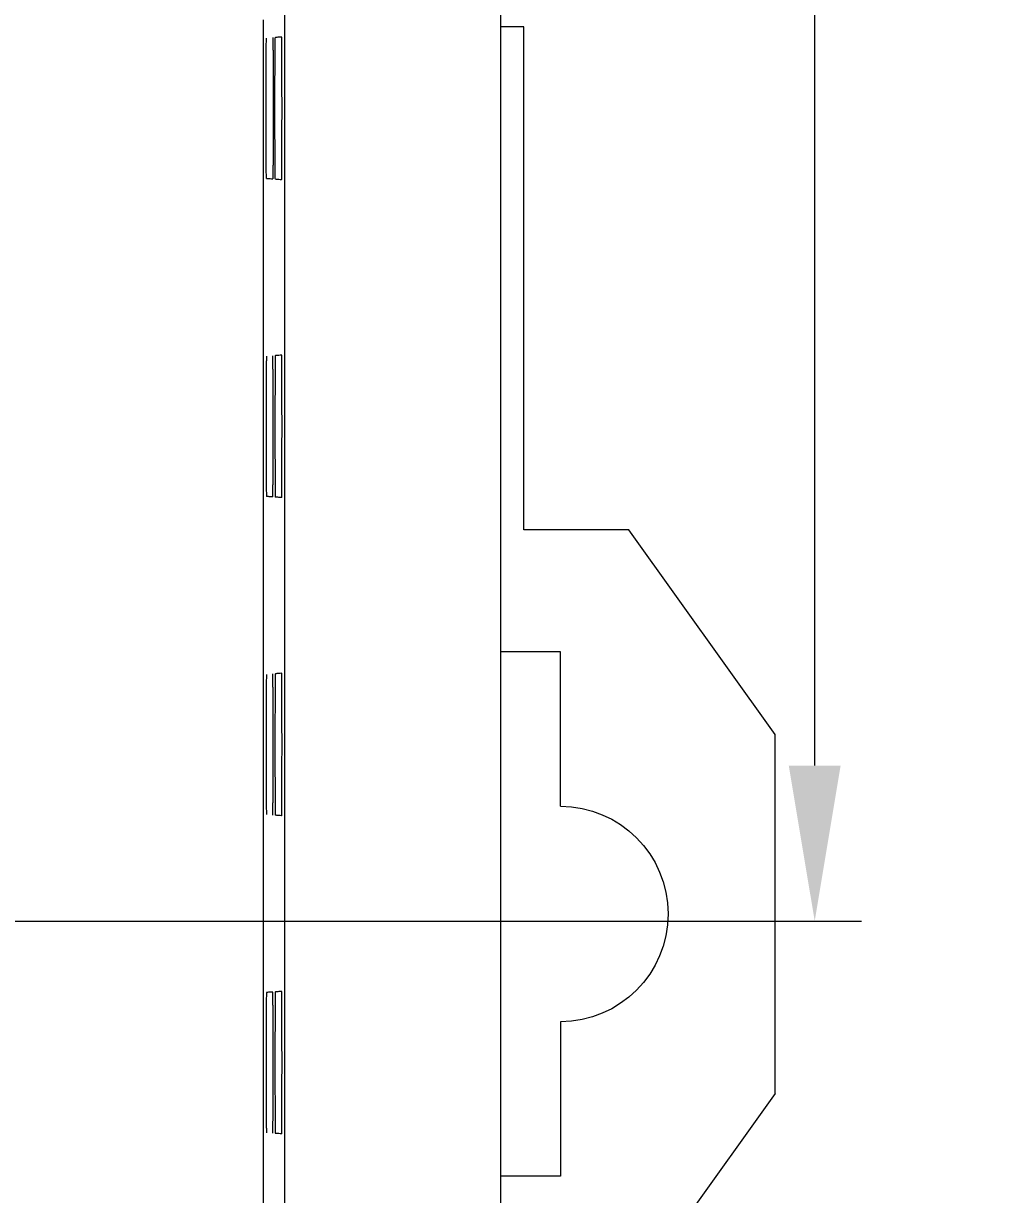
# Model space of a CAD drawing. Header units: millimetres. Extents: x -195 to 1349, y 148 to 750.
# Drawn here: x 1254.91 to 1268.66, y 335.87 to 352.44 of the extents above; entities that cross this region are included whole.
import ezdxf

# ---------------------------------------------------------------- set-up
doc = ezdxf.new("R2010")
doc.units = ezdxf.units.MM
doc.layers.get('0').update_dxf_attribs({"linetype": 'CONTINUOUS'})
doc.layers.get('Defpoints').update_dxf_attribs({"linetype": 'CONTINUOUS'})
doc.layers.add('4', color=7, linetype='CONTINUOUS', true_color=0xffffff)
doc.layers.add('55', color=7, linetype='CONTINUOUS', true_color=0xffffff)
doc.styles.add('ROMANC', font='romanc.shx', dxfattribs={"bigfont": 'gbcbig.shx'})
doc.dimstyles.new('YanXiu', dxfattribs={"dimtxt": 3.5, "dimasz": 2.2, "dimexe": 0.66, "dimexo": 0.66, "dimgap": 0.66, "dimtad": 0, "dimdec": 1, "dimdsep": 46, "dimtxsty": 'ROMANC', "dimcen": 0, "dimclrd": 131, "dimclre": 131, "dimclrt": 42, "dimazin": 2, "dimtfac": 1, "dimtdec": 1, "dimtofl": 0, "dimtmove": 0, "dimatfit": 3, "dimfxl": 1, "dimlwd": 5, "dimlwe": 5, "dimarcsym": 0})

# ---------------------------------------------------------------- blocks, each defined once
blk = doc.blocks.new('*D57')
at = {"color": 131, "lineweight": 5, "transparency": 16777216}
for p, q in [((1258.018, 492.781), (1285.866, 492.781)), ((1285.206, 490.581), (1285.206, 412.229)), ((1285.206, 319.889), (1285.206, 398.242)), ((1258.693, 317.689), (1285.866, 317.689))]:
    blk.add_line(p, q, dxfattribs=at)
at = {"color": 131, "lineweight": 18, "transparency": 16777216}
for points in [[(1284.839, 490.581), (1285.573, 490.581), (1285.206, 492.781)], [(1284.839, 319.889), (1285.573, 319.889), (1285.206, 317.689)]]:
    blk.add_solid(points, dxfattribs=at)
at = {"layer": 'Defpoints', "color": 0, "lineweight": 18, "transparency": 16777216}
for p in [(1257.358, 492.781), (1258.033, 317.689), (1285.206, 317.689)]:
    blk.add_point(p, dxfattribs=at)
at = {"color": 42, "lineweight": 18, "transparency": 16777216, "insert": (1285.206, 405.235), "char_height": 3.5, "attachment_point": 5, "rotation": 90, "style": 'ROMANC'}
blk.add_mtext('175.1', dxfattribs=at)
blk = doc.blocks.new('*D60')
at = {"color": 131, "lineweight": 5, "transparency": 16777216}
for p, q in [((1251.369, 470.733), (1266.762, 470.733)), ((1266.102, 468.533), (1266.102, 409.729)), ((1266.102, 341.938), (1266.102, 400.742)), ((1250.651, 339.738), (1266.762, 339.738))]:
    blk.add_line(p, q, dxfattribs=at)
at = {"color": 131, "lineweight": 18, "transparency": 16777216}
for points in [[(1265.735, 468.533), (1266.469, 468.533), (1266.102, 470.733)], [(1265.735, 341.938), (1266.469, 341.938), (1266.102, 339.738)]]:
    blk.add_solid(points, dxfattribs=at)
at = {"layer": 'Defpoints', "color": 0, "lineweight": 18, "transparency": 16777216}
for p in [(1250.709, 470.733), (1249.991, 339.738), (1266.102, 339.738)]:
    blk.add_point(p, dxfattribs=at)
at = {"color": 42, "lineweight": 18, "transparency": 16777216, "insert": (1266.102, 405.235), "char_height": 3.5, "attachment_point": 5, "rotation": 90, "style": 'ROMANC'}
blk.add_mtext('131', dxfattribs=at)
blk = doc.blocks.new('*D61')
at = {"color": 131, "lineweight": 5, "transparency": 16777216}
for p, q in [((1248.12, 488.732), (1273.648, 488.732)), ((1272.988, 486.532), (1272.988, 410.145)), ((1272.988, 323.939), (1272.988, 400.325)), ((1248.12, 321.739), (1273.648, 321.739))]:
    blk.add_line(p, q, dxfattribs=at)
at = {"color": 131, "lineweight": 18, "transparency": 16777216}
for points in [[(1272.621, 486.532), (1273.355, 486.532), (1272.988, 488.732)], [(1272.621, 323.939), (1273.355, 323.939), (1272.988, 321.739)]]:
    blk.add_solid(points, dxfattribs=at)
at = {"layer": 'Defpoints', "color": 0, "lineweight": 18, "transparency": 16777216}
for p in [(1247.46, 488.732), (1247.46, 321.739), (1272.988, 321.739)]:
    blk.add_point(p, dxfattribs=at)
at = {"color": 42, "lineweight": 18, "transparency": 16777216, "insert": (1272.988, 405.235), "char_height": 3.5, "attachment_point": 5, "rotation": 90, "style": 'ROMANC'}
blk.add_mtext('167', dxfattribs=at)
blk = doc.blocks.new('*D62')
at = {"color": 131, "lineweight": 5, "transparency": 16777216}
for p, q in [((1256.338, 491.231), (1278.941, 491.231)), ((1278.281, 489.031), (1278.281, 410.145)), ((1278.281, 321.439), (1278.281, 400.325)), ((1257.583, 319.239), (1278.941, 319.239))]:
    blk.add_line(p, q, dxfattribs=at)
at = {"color": 131, "lineweight": 18, "transparency": 16777216}
for points in [[(1277.914, 489.031), (1278.648, 489.031), (1278.281, 491.231)], [(1277.914, 321.439), (1278.648, 321.439), (1278.281, 319.239)]]:
    blk.add_solid(points, dxfattribs=at)
at = {"layer": 'Defpoints', "color": 0, "lineweight": 18, "transparency": 16777216}
for p in [(1255.678, 491.231), (1256.923, 319.239), (1278.281, 319.239)]:
    blk.add_point(p, dxfattribs=at)
at = {"color": 42, "lineweight": 18, "transparency": 16777216, "insert": (1278.281, 405.235), "char_height": 3.5, "attachment_point": 5, "rotation": 90, "style": 'ROMANC'}
blk.add_mtext('172', dxfattribs=at)
blk = doc.blocks.new('*D63')
at = {"color": 131, "lineweight": 5, "transparency": 16777216}
for p, q in [((1244.605, 499.735), (1291.557, 499.735)), ((1290.897, 497.535), (1290.897, 410.145)), ((1290.897, 312.935), (1290.897, 400.325)), ((1244.997, 310.735), (1291.557, 310.735))]:
    blk.add_line(p, q, dxfattribs=at)
at = {"color": 131, "lineweight": 18, "transparency": 16777216}
for points in [[(1290.53, 497.535), (1291.264, 497.535), (1290.897, 499.735)], [(1290.53, 312.935), (1291.264, 312.935), (1290.897, 310.735)]]:
    blk.add_solid(points, dxfattribs=at)
at = {"layer": 'Defpoints', "color": 0, "lineweight": 18, "transparency": 16777216}
for p in [(1243.945, 499.735), (1244.337, 310.735), (1290.897, 310.735)]:
    blk.add_point(p, dxfattribs=at)
at = {"color": 42, "lineweight": 18, "transparency": 16777216, "insert": (1290.897, 405.235), "char_height": 3.5, "attachment_point": 5, "rotation": 90, "style": 'ROMANC'}
blk.add_mtext('189', dxfattribs=at)
blk = doc.blocks.new('*D64')
at = {"color": 131, "lineweight": 5, "transparency": 16777216}
for p, q in [((1260.272, 505.033), (1297.486, 505.033)), ((1296.826, 502.833), (1296.826, 412.645)), ((1296.826, 307.638), (1296.826, 397.825)), ((1259.363, 305.438), (1297.486, 305.438))]:
    blk.add_line(p, q, dxfattribs=at)
at = {"color": 131, "lineweight": 18, "transparency": 16777216}
for points in [[(1296.46, 502.833), (1297.193, 502.833), (1296.826, 505.033)], [(1296.46, 307.638), (1297.193, 307.638), (1296.826, 305.438)]]:
    blk.add_solid(points, dxfattribs=at)
at = {"layer": 'Defpoints', "color": 0, "lineweight": 18, "transparency": 16777216}
for p in [(1259.612, 505.033), (1296.826, 505.033), (1258.703, 305.438)]:
    blk.add_point(p, dxfattribs=at)
at = {"color": 42, "lineweight": 18, "transparency": 16777216, "insert": (1296.826, 405.235), "char_height": 3.5, "attachment_point": 5, "rotation": 90, "style": 'ROMANC'}
blk.add_mtext('199.6', dxfattribs=at)

msp = doc.modelspace()

# ---------------------------------------------------------------- linework, layer by layer
at = {"layer": '4', "color": 7, "linetype": 'Continuous', "lineweight": 18}
for p, q in [((1261.659, 493.431), (1261.659, 317.039)), ((1258.609, 317.689), (1258.609, 492.781))]:
    msp.add_line(p, q, dxfattribs=at)
for points, knots in [([(1258.301, 352.485), (1258.301, 352.341), (1258.301, 352.197), (1258.301, 341.231), (1258.301, 330.41), (1258.301, 319.588)], [0, 0, 0, 0, 0.013153, 0.013153, 1, 1, 1, 1]), ([(1258.348, 350.243), (1258.348, 350.243), (1258.348, 350.245), (1258.348, 350.251), (1258.348, 350.256), (1258.347, 350.269), (1258.347, 350.285), (1258.347, 350.307), (1258.346, 350.332), (1258.346, 350.346), (1258.346, 350.376), (1258.346, 350.393), (1258.345, 350.429), (1258.345, 350.448), (1258.345, 350.479), (1258.345, 350.49), (1258.345, 350.512), (1258.345, 350.523), (1258.344, 350.581), (1258.344, 350.631), (1258.344, 350.712), (1258.344, 350.739), (1258.344, 350.783), (1258.344, 350.797), (1258.344, 350.827), (1258.344, 350.842), (1258.343, 350.917), (1258.343, 350.994), (1258.343, 351.074), (1258.343, 351.106), (1258.343, 351.123), (1258.343, 351.171), (1258.343, 351.204), (1258.343, 351.269), (1258.343, 351.333), (1258.343, 351.397), (1258.343, 351.445), (1258.343, 351.461), (1258.343, 351.493), (1258.343, 351.509), (1258.343, 351.555), (1258.344, 351.586), (1258.344, 351.645), (1258.344, 351.674), (1258.344, 351.717), (1258.344, 351.732), (1258.344, 351.76), (1258.344, 351.773), (1258.344, 351.841), (1258.344, 351.891), (1258.345, 351.96), (1258.345, 351.981), (1258.345, 352.013), (1258.345, 352.023), (1258.345, 352.042), (1258.345, 352.051), (1258.346, 352.078), (1258.346, 352.112), (1258.346, 352.139), (1258.347, 352.164), (1258.347, 352.175), (1258.347, 352.194), (1258.347, 352.202), (1258.348, 352.221), (1258.348, 352.227), (1258.348, 352.227)], [0, 0, 0, 0, 0.03125, 0.03125, 0.0625, 0.0625, 0.09375, 0.125, 0.125, 0.15625, 0.15625, 0.1875, 0.1875, 0.21875, 0.21875, 0.234375, 0.234375, 0.25, 0.25, 0.3125, 0.3125, 0.34375, 0.34375, 0.359375, 0.359375, 0.375, 0.375, 0.4375, 0.453125, 0.453125, 0.46875, 0.46875, 0.5, 0.5, 0.53125, 0.5625, 0.5625, 0.578125, 0.578125, 0.59375, 0.59375, 0.625, 0.625, 0.65625, 0.65625, 0.671875, 0.671875, 0.6875, 0.6875, 0.75, 0.75, 0.78125, 0.78125, 0.796875, 0.796875, 0.8125, 0.8125, 0.84375, 0.875, 0.875, 0.90625, 0.90625, 0.9375, 0.9375, 1, 1, 1, 1]), ([(1258.438, 352.234), (1258.438, 352.234), (1258.438, 352.227), (1258.439, 352.208), (1258.439, 352.2), (1258.439, 352.181), (1258.439, 352.17), (1258.44, 352.133), (1258.44, 352.102), (1258.441, 352.057), (1258.441, 352.047), (1258.441, 352.028), (1258.441, 352.018), (1258.441, 351.986), (1258.441, 351.964), (1258.442, 351.895), (1258.442, 351.845), (1258.442, 351.777), (1258.442, 351.763), (1258.442, 351.735), (1258.442, 351.72), (1258.442, 351.677), (1258.442, 351.648), (1258.442, 351.588), (1258.443, 351.557), (1258.443, 351.51), (1258.443, 351.494), (1258.443, 351.463), (1258.443, 351.446), (1258.443, 351.366), (1258.443, 351.301), (1258.443, 351.203), (1258.443, 351.171), (1258.443, 351.122), (1258.443, 351.105), (1258.443, 351.073), (1258.443, 351.057), (1258.443, 350.977), (1258.443, 350.914), (1258.442, 350.839), (1258.442, 350.824), (1258.442, 350.794), (1258.442, 350.779), (1258.442, 350.736), (1258.442, 350.708), (1258.442, 350.627), (1258.442, 350.576), (1258.441, 350.506), (1258.441, 350.484), (1258.441, 350.443), (1258.441, 350.424), (1258.44, 350.388), (1258.44, 350.371), (1258.44, 350.34), (1258.44, 350.326), (1258.439, 350.288), (1258.439, 350.269), (1258.438, 350.25), (1258.438, 350.245), (1258.438, 350.239), (1258.438, 350.237), (1258.438, 350.237)], [0, 0, 0, 0, 0.0625, 0.0625, 0.09375, 0.09375, 0.125, 0.125, 0.1875, 0.1875, 0.203125, 0.203125, 0.21875, 0.21875, 0.25, 0.25, 0.3125, 0.3125, 0.328125, 0.328125, 0.34375, 0.34375, 0.375, 0.375, 0.40625, 0.40625, 0.421875, 0.421875, 0.4375, 0.4375, 0.5, 0.5, 0.53125, 0.53125, 0.546875, 0.546875, 0.5625, 0.5625, 0.625, 0.625, 0.640625, 0.640625, 0.65625, 0.65625, 0.6875, 0.6875, 0.75, 0.75, 0.78125, 0.78125, 0.8125, 0.8125, 0.84375, 0.84375, 0.875, 0.875, 0.9375, 0.9375, 0.96875, 0.96875, 1, 1, 1, 1]), ([(1258.474, 350.234), (1258.474, 350.235), (1258.473, 350.241), (1258.473, 350.26), (1258.473, 350.268), (1258.472, 350.287), (1258.472, 350.298), (1258.472, 350.336), (1258.471, 350.367), (1258.471, 350.412), (1258.471, 350.422), (1258.471, 350.441), (1258.471, 350.451), (1258.471, 350.483), (1258.471, 350.505), (1258.47, 350.574), (1258.47, 350.624), (1258.47, 350.693), (1258.47, 350.707), (1258.47, 350.735), (1258.47, 350.749), (1258.469, 350.793), (1258.469, 350.822), (1258.469, 350.882), (1258.469, 350.913), (1258.469, 350.96), (1258.469, 350.976), (1258.469, 351.008), (1258.469, 351.024), (1258.469, 351.104), (1258.469, 351.169), (1258.469, 351.267), (1258.469, 351.3), (1258.469, 351.349), (1258.469, 351.366), (1258.469, 351.398), (1258.469, 351.414), (1258.469, 351.495), (1258.469, 351.557), (1258.469, 351.633), (1258.469, 351.648), (1258.469, 351.677), (1258.469, 351.692), (1258.47, 351.736), (1258.47, 351.764), (1258.47, 351.845), (1258.47, 351.896), (1258.471, 351.966), (1258.471, 351.988), (1258.471, 352.029), (1258.471, 352.049), (1258.471, 352.085), (1258.471, 352.102), (1258.472, 352.133), (1258.472, 352.147), (1258.472, 352.185), (1258.473, 352.204), (1258.473, 352.223), (1258.473, 352.228), (1258.474, 352.235), (1258.474, 352.236), (1258.474, 352.236)], [0, 0, 0, 0, 0.0625, 0.0625, 0.09375, 0.09375, 0.125, 0.125, 0.1875, 0.1875, 0.203125, 0.203125, 0.21875, 0.21875, 0.25, 0.25, 0.3125, 0.3125, 0.328125, 0.328125, 0.34375, 0.34375, 0.375, 0.375, 0.40625, 0.40625, 0.421875, 0.421875, 0.4375, 0.4375, 0.5, 0.5, 0.53125, 0.53125, 0.546875, 0.546875, 0.5625, 0.5625, 0.625, 0.625, 0.640625, 0.640625, 0.65625, 0.65625, 0.6875, 0.6875, 0.75, 0.75, 0.78125, 0.78125, 0.8125, 0.8125, 0.84375, 0.84375, 0.875, 0.875, 0.9375, 0.9375, 0.96875, 0.96875, 1, 1, 1, 1]), ([(1258.563, 352.242), (1258.55, 352.241), (1258.537, 352.241), (1258.514, 352.239), (1258.505, 352.238), (1258.489, 352.237), (1258.481, 352.237), (1258.474, 352.236)], [0, 0, 0, 0, 0.448295, 0.448295, 0.75351, 0.75351, 1, 1, 1, 1]), ([(1258.563, 350.228), (1258.564, 350.228), (1258.564, 350.235), (1258.564, 350.254), (1258.565, 350.262), (1258.565, 350.276), (1258.565, 350.281), (1258.565, 350.293), (1258.565, 350.299), (1258.565, 350.317), (1258.566, 350.346), (1258.566, 350.379), (1258.566, 350.407), (1258.566, 350.416), (1258.566, 350.436), (1258.567, 350.446), (1258.567, 350.478), (1258.567, 350.5), (1258.567, 350.569), (1258.567, 350.62), (1258.568, 350.689), (1258.568, 350.703), (1258.568, 350.731), (1258.568, 350.746), (1258.568, 350.789), (1258.568, 350.819), (1258.568, 350.88), (1258.568, 350.911), (1258.568, 350.958), (1258.568, 350.974), (1258.568, 351.006), (1258.568, 351.022), (1258.568, 351.071), (1258.569, 351.136), (1258.569, 351.202), (1258.569, 351.267), (1258.569, 351.3), (1258.569, 351.35), (1258.569, 351.366), (1258.568, 351.399), (1258.568, 351.48), (1258.568, 351.559), (1258.568, 351.635), (1258.568, 351.65), (1258.568, 351.68), (1258.568, 351.695), (1258.568, 351.739), (1258.568, 351.767), (1258.567, 351.849), (1258.567, 351.9), (1258.567, 351.959), (1258.567, 351.97), (1258.567, 351.992), (1258.567, 352.003), (1258.566, 352.034), (1258.566, 352.054), (1258.566, 352.091), (1258.566, 352.107), (1258.566, 352.139), (1258.565, 352.153), (1258.565, 352.178), (1258.565, 352.2), (1258.564, 352.216), (1258.564, 352.229), (1258.564, 352.234), (1258.564, 352.241), (1258.563, 352.242), (1258.563, 352.242)], [0, 0, 0, 0, 0.0625, 0.0625, 0.09375, 0.09375, 0.109375, 0.109375, 0.125, 0.125, 0.15625, 0.1875, 0.1875, 0.203125, 0.203125, 0.21875, 0.21875, 0.25, 0.25, 0.3125, 0.3125, 0.328125, 0.328125, 0.34375, 0.34375, 0.375, 0.375, 0.40625, 0.40625, 0.421875, 0.421875, 0.4375, 0.4375, 0.46875, 0.5, 0.5, 0.53125, 0.53125, 0.546875, 0.546875, 0.5625, 0.625, 0.625, 0.640625, 0.640625, 0.65625, 0.65625, 0.6875, 0.6875, 0.75, 0.75, 0.765625, 0.765625, 0.78125, 0.78125, 0.8125, 0.8125, 0.84375, 0.84375, 0.875, 0.875, 0.90625, 0.9375, 0.9375, 0.96875, 0.96875, 1, 1, 1, 1]), ([(1258.348, 350.243), (1258.357, 350.243), (1258.366, 350.242), (1258.384, 350.241), (1258.392, 350.24), (1258.413, 350.239), (1258.425, 350.238), (1258.438, 350.237)], [0, 0, 0, 0, 0.296729, 0.296729, 0.593459, 0.593459, 1, 1, 1, 1]), ([(1258.474, 350.234), (1258.481, 350.234), (1258.489, 350.233), (1258.505, 350.232), (1258.514, 350.232), (1258.537, 350.23), (1258.55, 350.229), (1258.563, 350.228)], [0, 0, 0, 0, 0.24649, 0.24649, 0.551704, 0.551704, 1, 1, 1, 1]), ([(1258.474, 347.736), (1258.474, 347.736), (1258.473, 347.73), (1258.473, 347.711), (1258.473, 347.703), (1258.472, 347.684), (1258.472, 347.672), (1258.472, 347.647), (1258.472, 347.619), (1258.471, 347.586), (1258.471, 347.559), (1258.471, 347.549), (1258.471, 347.53), (1258.471, 347.519), (1258.471, 347.488), (1258.471, 347.466), (1258.47, 347.397), (1258.47, 347.347), (1258.47, 347.278), (1258.47, 347.264), (1258.47, 347.236), (1258.47, 347.222), (1258.469, 347.178), (1258.469, 347.149), (1258.469, 347.089), (1258.469, 347.058), (1258.469, 347.011), (1258.469, 346.995), (1258.469, 346.963), (1258.469, 346.947), (1258.469, 346.899), (1258.469, 346.834), (1258.469, 346.769), (1258.469, 346.704), (1258.469, 346.671), (1258.469, 346.622), (1258.469, 346.605), (1258.469, 346.573), (1258.469, 346.492), (1258.469, 346.414), (1258.469, 346.338), (1258.469, 346.323), (1258.469, 346.293), (1258.469, 346.279), (1258.47, 346.235), (1258.47, 346.207), (1258.47, 346.126), (1258.47, 346.075), (1258.47, 346.017), (1258.471, 346.005), (1258.471, 345.983), (1258.471, 345.973), (1258.471, 345.941), (1258.471, 345.922), (1258.471, 345.886), (1258.471, 345.869), (1258.472, 345.838), (1258.472, 345.824), (1258.472, 345.798), (1258.473, 345.776), (1258.473, 345.76), (1258.473, 345.748), (1258.473, 345.743), (1258.474, 345.736), (1258.474, 345.734), (1258.474, 345.734)], [0, 0, 0, 0, 0.0625, 0.0625, 0.09375, 0.09375, 0.125, 0.125, 0.15625, 0.1875, 0.1875, 0.203125, 0.203125, 0.21875, 0.21875, 0.25, 0.25, 0.3125, 0.3125, 0.328125, 0.328125, 0.34375, 0.34375, 0.375, 0.375, 0.40625, 0.40625, 0.421875, 0.421875, 0.4375, 0.4375, 0.46875, 0.5, 0.5, 0.53125, 0.53125, 0.546875, 0.546875, 0.5625, 0.625, 0.625, 0.640625, 0.640625, 0.65625, 0.65625, 0.6875, 0.6875, 0.75, 0.75, 0.765625, 0.765625, 0.78125, 0.78125, 0.8125, 0.8125, 0.84375, 0.84375, 0.875, 0.875, 0.90625, 0.9375, 0.9375, 0.96875, 0.96875, 1, 1, 1, 1]), ([(1258.563, 347.742), (1258.55, 347.741), (1258.537, 347.741), (1258.514, 347.739), (1258.505, 347.738), (1258.489, 347.737), (1258.481, 347.737), (1258.474, 347.736)], [0, 0, 0, 0, 0.448295, 0.448295, 0.75351, 0.75351, 1, 1, 1, 1]), ([(1258.563, 345.728), (1258.564, 345.728), (1258.564, 345.735), (1258.564, 345.754), (1258.565, 345.762), (1258.565, 345.776), (1258.565, 345.781), (1258.565, 345.793), (1258.565, 345.799), (1258.565, 345.817), (1258.566, 345.846), (1258.566, 345.879), (1258.566, 345.907), (1258.566, 345.916), (1258.566, 345.936), (1258.567, 345.946), (1258.567, 345.978), (1258.567, 346), (1258.567, 346.069), (1258.567, 346.12), (1258.568, 346.189), (1258.568, 346.203), (1258.568, 346.231), (1258.568, 346.246), (1258.568, 346.289), (1258.568, 346.319), (1258.568, 346.38), (1258.568, 346.411), (1258.568, 346.458), (1258.568, 346.474), (1258.568, 346.506), (1258.568, 346.522), (1258.568, 346.571), (1258.569, 346.636), (1258.569, 346.702), (1258.569, 346.767), (1258.569, 346.8), (1258.569, 346.85), (1258.569, 346.866), (1258.568, 346.899), (1258.568, 346.98), (1258.568, 347.059), (1258.568, 347.135), (1258.568, 347.15), (1258.568, 347.18), (1258.568, 347.195), (1258.568, 347.239), (1258.568, 347.267), (1258.567, 347.349), (1258.567, 347.4), (1258.567, 347.459), (1258.567, 347.47), (1258.567, 347.492), (1258.567, 347.503), (1258.566, 347.534), (1258.566, 347.554), (1258.566, 347.591), (1258.566, 347.607), (1258.566, 347.639), (1258.565, 347.653), (1258.565, 347.678), (1258.565, 347.7), (1258.564, 347.716), (1258.564, 347.729), (1258.564, 347.734), (1258.564, 347.741), (1258.563, 347.742), (1258.563, 347.742)], [0, 0, 0, 0, 0.0625, 0.0625, 0.09375, 0.09375, 0.109375, 0.109375, 0.125, 0.125, 0.15625, 0.1875, 0.1875, 0.203125, 0.203125, 0.21875, 0.21875, 0.25, 0.25, 0.3125, 0.3125, 0.328125, 0.328125, 0.34375, 0.34375, 0.375, 0.375, 0.40625, 0.40625, 0.421875, 0.421875, 0.4375, 0.4375, 0.46875, 0.5, 0.5, 0.53125, 0.53125, 0.546875, 0.546875, 0.5625, 0.625, 0.625, 0.640625, 0.640625, 0.65625, 0.65625, 0.6875, 0.6875, 0.75, 0.75, 0.765625, 0.765625, 0.78125, 0.78125, 0.8125, 0.8125, 0.84375, 0.84375, 0.875, 0.875, 0.90625, 0.9375, 0.9375, 0.96875, 0.96875, 1, 1, 1, 1]), ([(1258.348, 347.727), (1258.348, 347.727), (1258.348, 347.721), (1258.347, 347.702), (1258.347, 347.694), (1258.347, 347.675), (1258.347, 347.664), (1258.346, 347.639), (1258.346, 347.612), (1258.346, 347.578), (1258.345, 347.551), (1258.345, 347.542), (1258.345, 347.523), (1258.345, 347.513), (1258.345, 347.481), (1258.345, 347.46), (1258.344, 347.391), (1258.344, 347.341), (1258.344, 347.273), (1258.344, 347.26), (1258.344, 347.232), (1258.344, 347.217), (1258.344, 347.174), (1258.344, 347.145), (1258.344, 347.086), (1258.343, 347.055), (1258.343, 347.009), (1258.343, 346.993), (1258.343, 346.961), (1258.343, 346.945), (1258.343, 346.897), (1258.343, 346.833), (1258.343, 346.769), (1258.343, 346.704), (1258.343, 346.671), (1258.343, 346.623), (1258.343, 346.606), (1258.343, 346.574), (1258.343, 346.494), (1258.343, 346.417), (1258.344, 346.342), (1258.344, 346.327), (1258.344, 346.297), (1258.344, 346.283), (1258.344, 346.239), (1258.344, 346.212), (1258.344, 346.131), (1258.344, 346.081), (1258.345, 346.023), (1258.345, 346.012), (1258.345, 345.99), (1258.345, 345.979), (1258.345, 345.948), (1258.345, 345.929), (1258.346, 345.893), (1258.346, 345.876), (1258.346, 345.846), (1258.346, 345.832), (1258.347, 345.807), (1258.347, 345.785), (1258.347, 345.769), (1258.348, 345.756), (1258.348, 345.751), (1258.348, 345.745), (1258.348, 345.743), (1258.348, 345.743)], [0, 0, 0, 0, 0.0625, 0.0625, 0.09375, 0.09375, 0.125, 0.125, 0.15625, 0.1875, 0.1875, 0.203125, 0.203125, 0.21875, 0.21875, 0.25, 0.25, 0.3125, 0.3125, 0.328125, 0.328125, 0.34375, 0.34375, 0.375, 0.375, 0.40625, 0.40625, 0.421875, 0.421875, 0.4375, 0.4375, 0.46875, 0.5, 0.5, 0.53125, 0.53125, 0.546875, 0.546875, 0.5625, 0.625, 0.625, 0.640625, 0.640625, 0.65625, 0.65625, 0.6875, 0.6875, 0.75, 0.75, 0.765625, 0.765625, 0.78125, 0.78125, 0.8125, 0.8125, 0.84375, 0.84375, 0.875, 0.875, 0.90625, 0.9375, 0.9375, 0.96875, 0.96875, 1, 1, 1, 1]), ([(1258.438, 345.737), (1258.438, 345.737), (1258.438, 345.743), (1258.439, 345.762), (1258.439, 345.77), (1258.439, 345.785), (1258.439, 345.79), (1258.439, 345.801), (1258.439, 345.807), (1258.44, 345.825), (1258.44, 345.853), (1258.44, 345.887), (1258.441, 345.914), (1258.441, 345.923), (1258.441, 345.943), (1258.441, 345.953), (1258.441, 345.984), (1258.441, 346.006), (1258.442, 346.075), (1258.442, 346.125), (1258.442, 346.194), (1258.442, 346.208), (1258.442, 346.236), (1258.442, 346.25), (1258.442, 346.293), (1258.442, 346.323), (1258.442, 346.383), (1258.443, 346.413), (1258.443, 346.46), (1258.443, 346.476), (1258.443, 346.508), (1258.443, 346.524), (1258.443, 346.572), (1258.443, 346.637), (1258.443, 346.702), (1258.443, 346.767), (1258.443, 346.8), (1258.443, 346.849), (1258.443, 346.865), (1258.443, 346.898), (1258.443, 346.978), (1258.443, 347.056), (1258.442, 347.132), (1258.442, 347.147), (1258.442, 347.176), (1258.442, 347.191), (1258.442, 347.234), (1258.442, 347.262), (1258.442, 347.344), (1258.442, 347.394), (1258.441, 347.452), (1258.441, 347.464), (1258.441, 347.486), (1258.441, 347.496), (1258.441, 347.527), (1258.441, 347.547), (1258.44, 347.583), (1258.44, 347.6), (1258.44, 347.631), (1258.44, 347.645), (1258.439, 347.67), (1258.439, 347.692), (1258.439, 347.708), (1258.438, 347.721), (1258.438, 347.726), (1258.438, 347.732), (1258.438, 347.734), (1258.438, 347.734)], [0, 0, 0, 0, 0.0625, 0.0625, 0.09375, 0.09375, 0.109375, 0.109375, 0.125, 0.125, 0.15625, 0.1875, 0.1875, 0.203125, 0.203125, 0.21875, 0.21875, 0.25, 0.25, 0.3125, 0.3125, 0.328125, 0.328125, 0.34375, 0.34375, 0.375, 0.375, 0.40625, 0.40625, 0.421875, 0.421875, 0.4375, 0.4375, 0.46875, 0.5, 0.5, 0.53125, 0.53125, 0.546875, 0.546875, 0.5625, 0.625, 0.625, 0.640625, 0.640625, 0.65625, 0.65625, 0.6875, 0.6875, 0.75, 0.75, 0.765625, 0.765625, 0.78125, 0.78125, 0.8125, 0.8125, 0.84375, 0.84375, 0.875, 0.875, 0.90625, 0.9375, 0.9375, 0.96875, 0.96875, 1, 1, 1, 1]), ([(1258.438, 345.737), (1258.425, 345.738), (1258.413, 345.739), (1258.392, 345.74), (1258.384, 345.741), (1258.366, 345.742), (1258.357, 345.743), (1258.348, 345.743)], [0, 0, 0, 0, 0.406541, 0.406541, 0.703271, 0.703271, 1, 1, 1, 1]), ([(1258.563, 345.728), (1258.55, 345.729), (1258.537, 345.73), (1258.514, 345.732), (1258.505, 345.732), (1258.489, 345.733), (1258.481, 345.734), (1258.474, 345.734)], [0, 0, 0, 0, 0.448296, 0.448296, 0.75351, 0.75351, 1, 1, 1, 1]), ([(1258.348, 343.227), (1258.348, 343.227), (1258.348, 343.221), (1258.347, 343.202), (1258.347, 343.194), (1258.347, 343.175), (1258.347, 343.164), (1258.346, 343.139), (1258.346, 343.112), (1258.346, 343.078), (1258.345, 343.051), (1258.345, 343.042), (1258.345, 343.023), (1258.345, 343.013), (1258.345, 342.981), (1258.345, 342.96), (1258.344, 342.891), (1258.344, 342.841), (1258.344, 342.773), (1258.344, 342.76), (1258.344, 342.732), (1258.344, 342.717), (1258.344, 342.674), (1258.344, 342.645), (1258.344, 342.586), (1258.343, 342.555), (1258.343, 342.509), (1258.343, 342.493), (1258.343, 342.461), (1258.343, 342.445), (1258.343, 342.397), (1258.343, 342.333), (1258.343, 342.269), (1258.343, 342.204), (1258.343, 342.171), (1258.343, 342.123), (1258.343, 342.106), (1258.343, 342.074), (1258.343, 341.994), (1258.343, 341.917), (1258.344, 341.842), (1258.344, 341.827), (1258.344, 341.797), (1258.344, 341.783), (1258.344, 341.739), (1258.344, 341.712), (1258.344, 341.631), (1258.344, 341.581), (1258.345, 341.523), (1258.345, 341.512), (1258.345, 341.49), (1258.345, 341.479), (1258.345, 341.448), (1258.345, 341.429), (1258.346, 341.393), (1258.346, 341.376), (1258.346, 341.346), (1258.346, 341.332), (1258.347, 341.307), (1258.347, 341.285), (1258.347, 341.269), (1258.348, 341.256), (1258.348, 341.251), (1258.348, 341.245), (1258.348, 341.243), (1258.348, 341.243)], [0, 0, 0, 0, 0.0625, 0.0625, 0.09375, 0.09375, 0.125, 0.125, 0.15625, 0.1875, 0.1875, 0.203125, 0.203125, 0.21875, 0.21875, 0.25, 0.25, 0.3125, 0.3125, 0.328125, 0.328125, 0.34375, 0.34375, 0.375, 0.375, 0.40625, 0.40625, 0.421875, 0.421875, 0.4375, 0.4375, 0.46875, 0.5, 0.5, 0.53125, 0.53125, 0.546875, 0.546875, 0.5625, 0.625, 0.625, 0.640625, 0.640625, 0.65625, 0.65625, 0.6875, 0.6875, 0.75, 0.75, 0.765625, 0.765625, 0.78125, 0.78125, 0.8125, 0.8125, 0.84375, 0.84375, 0.875, 0.875, 0.90625, 0.9375, 0.9375, 0.96875, 0.96875, 1, 1, 1, 1]), ([(1258.438, 341.237), (1258.438, 341.237), (1258.438, 341.243), (1258.439, 341.262), (1258.439, 341.27), (1258.439, 341.285), (1258.439, 341.29), (1258.439, 341.301), (1258.439, 341.307), (1258.44, 341.325), (1258.44, 341.353), (1258.44, 341.387), (1258.441, 341.414), (1258.441, 341.423), (1258.441, 341.443), (1258.441, 341.453), (1258.441, 341.484), (1258.441, 341.506), (1258.442, 341.575), (1258.442, 341.625), (1258.442, 341.694), (1258.442, 341.708), (1258.442, 341.736), (1258.442, 341.75), (1258.442, 341.793), (1258.442, 341.823), (1258.442, 341.883), (1258.443, 341.913), (1258.443, 341.96), (1258.443, 341.976), (1258.443, 342.008), (1258.443, 342.024), (1258.443, 342.072), (1258.443, 342.137), (1258.443, 342.202), (1258.443, 342.267), (1258.443, 342.3), (1258.443, 342.349), (1258.443, 342.365), (1258.443, 342.398), (1258.443, 342.478), (1258.443, 342.556), (1258.442, 342.632), (1258.442, 342.647), (1258.442, 342.676), (1258.442, 342.691), (1258.442, 342.734), (1258.442, 342.762), (1258.442, 342.844), (1258.442, 342.894), (1258.441, 342.952), (1258.441, 342.964), (1258.441, 342.986), (1258.441, 342.996), (1258.441, 343.027), (1258.441, 343.047), (1258.44, 343.083), (1258.44, 343.1), (1258.44, 343.131), (1258.44, 343.145), (1258.439, 343.17), (1258.439, 343.192), (1258.439, 343.208), (1258.438, 343.221), (1258.438, 343.226), (1258.438, 343.232), (1258.438, 343.234), (1258.438, 343.234)], [0, 0, 0, 0, 0.0625, 0.0625, 0.09375, 0.09375, 0.109375, 0.109375, 0.125, 0.125, 0.15625, 0.1875, 0.1875, 0.203125, 0.203125, 0.21875, 0.21875, 0.25, 0.25, 0.3125, 0.3125, 0.328125, 0.328125, 0.34375, 0.34375, 0.375, 0.375, 0.40625, 0.40625, 0.421875, 0.421875, 0.4375, 0.4375, 0.46875, 0.5, 0.5, 0.53125, 0.53125, 0.546875, 0.546875, 0.5625, 0.625, 0.625, 0.640625, 0.640625, 0.65625, 0.65625, 0.6875, 0.6875, 0.75, 0.75, 0.765625, 0.765625, 0.78125, 0.78125, 0.8125, 0.8125, 0.84375, 0.84375, 0.875, 0.875, 0.90625, 0.9375, 0.9375, 0.96875, 0.96875, 1, 1, 1, 1]), ([(1258.474, 343.236), (1258.474, 343.236), (1258.473, 343.23), (1258.473, 343.211), (1258.473, 343.203), (1258.472, 343.184), (1258.472, 343.172), (1258.472, 343.147), (1258.472, 343.119), (1258.471, 343.086), (1258.471, 343.059), (1258.471, 343.049), (1258.471, 343.03), (1258.471, 343.019), (1258.471, 342.988), (1258.471, 342.966), (1258.47, 342.897), (1258.47, 342.847), (1258.47, 342.778), (1258.47, 342.764), (1258.47, 342.736), (1258.47, 342.722), (1258.469, 342.678), (1258.469, 342.649), (1258.469, 342.589), (1258.469, 342.558), (1258.469, 342.511), (1258.469, 342.495), (1258.469, 342.463), (1258.469, 342.447), (1258.469, 342.399), (1258.469, 342.334), (1258.469, 342.269), (1258.469, 342.204), (1258.469, 342.171), (1258.469, 342.122), (1258.469, 342.105), (1258.469, 342.073), (1258.469, 341.992), (1258.469, 341.914), (1258.469, 341.838), (1258.469, 341.823), (1258.469, 341.793), (1258.469, 341.779), (1258.47, 341.735), (1258.47, 341.707), (1258.47, 341.626), (1258.47, 341.575), (1258.47, 341.517), (1258.471, 341.505), (1258.471, 341.483), (1258.471, 341.473), (1258.471, 341.441), (1258.471, 341.422), (1258.471, 341.386), (1258.471, 341.369), (1258.472, 341.338), (1258.472, 341.324), (1258.472, 341.298), (1258.473, 341.276), (1258.473, 341.26), (1258.473, 341.248), (1258.473, 341.243), (1258.474, 341.236), (1258.474, 341.234), (1258.474, 341.234)], [0, 0, 0, 0, 0.0625, 0.0625, 0.09375, 0.09375, 0.125, 0.125, 0.15625, 0.1875, 0.1875, 0.203125, 0.203125, 0.21875, 0.21875, 0.25, 0.25, 0.3125, 0.3125, 0.328125, 0.328125, 0.34375, 0.34375, 0.375, 0.375, 0.40625, 0.40625, 0.421875, 0.421875, 0.4375, 0.4375, 0.46875, 0.5, 0.5, 0.53125, 0.53125, 0.546875, 0.546875, 0.5625, 0.625, 0.625, 0.640625, 0.640625, 0.65625, 0.65625, 0.6875, 0.6875, 0.75, 0.75, 0.765625, 0.765625, 0.78125, 0.78125, 0.8125, 0.8125, 0.84375, 0.84375, 0.875, 0.875, 0.90625, 0.9375, 0.9375, 0.96875, 0.96875, 1, 1, 1, 1]), ([(1258.563, 343.242), (1258.55, 343.241), (1258.537, 343.241), (1258.514, 343.239), (1258.505, 343.238), (1258.489, 343.237), (1258.481, 343.237), (1258.474, 343.236)], [0, 0, 0, 0, 0.448295, 0.448295, 0.75351, 0.75351, 1, 1, 1, 1]), ([(1258.563, 341.228), (1258.564, 341.228), (1258.564, 341.235), (1258.564, 341.254), (1258.565, 341.262), (1258.565, 341.276), (1258.565, 341.281), (1258.565, 341.293), (1258.565, 341.299), (1258.565, 341.317), (1258.566, 341.346), (1258.566, 341.379), (1258.566, 341.407), (1258.566, 341.416), (1258.566, 341.436), (1258.567, 341.446), (1258.567, 341.478), (1258.567, 341.5), (1258.567, 341.569), (1258.567, 341.62), (1258.568, 341.689), (1258.568, 341.703), (1258.568, 341.731), (1258.568, 341.746), (1258.568, 341.789), (1258.568, 341.819), (1258.568, 341.88), (1258.568, 341.911), (1258.568, 341.958), (1258.568, 341.974), (1258.568, 342.006), (1258.568, 342.022), (1258.568, 342.071), (1258.569, 342.136), (1258.569, 342.202), (1258.569, 342.267), (1258.569, 342.3), (1258.569, 342.35), (1258.569, 342.366), (1258.568, 342.399), (1258.568, 342.48), (1258.568, 342.559), (1258.568, 342.635), (1258.568, 342.65), (1258.568, 342.68), (1258.568, 342.695), (1258.568, 342.739), (1258.568, 342.767), (1258.567, 342.849), (1258.567, 342.9), (1258.567, 342.959), (1258.567, 342.97), (1258.567, 342.992), (1258.567, 343.003), (1258.566, 343.034), (1258.566, 343.054), (1258.566, 343.091), (1258.566, 343.107), (1258.566, 343.139), (1258.565, 343.153), (1258.565, 343.178), (1258.565, 343.2), (1258.564, 343.216), (1258.564, 343.229), (1258.564, 343.234), (1258.564, 343.241), (1258.563, 343.242), (1258.563, 343.242)], [0, 0, 0, 0, 0.0625, 0.0625, 0.09375, 0.09375, 0.109375, 0.109375, 0.125, 0.125, 0.15625, 0.1875, 0.1875, 0.203125, 0.203125, 0.21875, 0.21875, 0.25, 0.25, 0.3125, 0.3125, 0.328125, 0.328125, 0.34375, 0.34375, 0.375, 0.375, 0.40625, 0.40625, 0.421875, 0.421875, 0.4375, 0.4375, 0.46875, 0.5, 0.5, 0.53125, 0.53125, 0.546875, 0.546875, 0.5625, 0.625, 0.625, 0.640625, 0.640625, 0.65625, 0.65625, 0.6875, 0.6875, 0.75, 0.75, 0.765625, 0.765625, 0.78125, 0.78125, 0.8125, 0.8125, 0.84375, 0.84375, 0.875, 0.875, 0.90625, 0.9375, 0.9375, 0.96875, 0.96875, 1, 1, 1, 1]), ([(1258.563, 341.228), (1258.55, 341.229), (1258.537, 341.23), (1258.514, 341.232), (1258.505, 341.232), (1258.489, 341.233), (1258.481, 341.234), (1258.474, 341.234)], [0, 0, 0, 0, 0.448296, 0.448296, 0.75351, 0.75351, 1, 1, 1, 1]), ([(1258.348, 338.727), (1258.348, 338.727), (1258.348, 338.721), (1258.347, 338.702), (1258.347, 338.694), (1258.347, 338.675), (1258.347, 338.664), (1258.346, 338.639), (1258.346, 338.612), (1258.346, 338.578), (1258.345, 338.551), (1258.345, 338.542), (1258.345, 338.523), (1258.345, 338.513), (1258.345, 338.481), (1258.345, 338.46), (1258.344, 338.391), (1258.344, 338.341), (1258.344, 338.273), (1258.344, 338.26), (1258.344, 338.232), (1258.344, 338.217), (1258.344, 338.174), (1258.344, 338.145), (1258.344, 338.086), (1258.343, 338.055), (1258.343, 338.009), (1258.343, 337.993), (1258.343, 337.961), (1258.343, 337.945), (1258.343, 337.897), (1258.343, 337.833), (1258.343, 337.769), (1258.343, 337.704), (1258.343, 337.671), (1258.343, 337.623), (1258.343, 337.606), (1258.343, 337.574), (1258.343, 337.494), (1258.343, 337.417), (1258.344, 337.342), (1258.344, 337.327), (1258.344, 337.297), (1258.344, 337.283), (1258.344, 337.239), (1258.344, 337.212), (1258.344, 337.131), (1258.344, 337.081), (1258.345, 337.023), (1258.345, 337.012), (1258.345, 336.99), (1258.345, 336.979), (1258.345, 336.948), (1258.345, 336.929), (1258.346, 336.893), (1258.346, 336.876), (1258.346, 336.846), (1258.346, 336.832), (1258.347, 336.807), (1258.347, 336.785), (1258.347, 336.769), (1258.348, 336.756), (1258.348, 336.751), (1258.348, 336.745), (1258.348, 336.743), (1258.348, 336.743)], [0, 0, 0, 0, 0.0625, 0.0625, 0.09375, 0.09375, 0.125, 0.125, 0.15625, 0.1875, 0.1875, 0.203125, 0.203125, 0.21875, 0.21875, 0.25, 0.25, 0.3125, 0.3125, 0.328125, 0.328125, 0.34375, 0.34375, 0.375, 0.375, 0.40625, 0.40625, 0.421875, 0.421875, 0.4375, 0.4375, 0.46875, 0.5, 0.5, 0.53125, 0.53125, 0.546875, 0.546875, 0.5625, 0.625, 0.625, 0.640625, 0.640625, 0.65625, 0.65625, 0.6875, 0.6875, 0.75, 0.75, 0.765625, 0.765625, 0.78125, 0.78125, 0.8125, 0.8125, 0.84375, 0.84375, 0.875, 0.875, 0.90625, 0.9375, 0.9375, 0.96875, 0.96875, 1, 1, 1, 1]), ([(1258.438, 338.734), (1258.425, 338.733), (1258.413, 338.732), (1258.392, 338.73), (1258.384, 338.73), (1258.366, 338.729), (1258.357, 338.728), (1258.348, 338.727)], [0, 0, 0, 0, 0.406541, 0.406541, 0.703271, 0.703271, 1, 1, 1, 1]), ([(1258.438, 336.737), (1258.438, 336.737), (1258.438, 336.743), (1258.439, 336.762), (1258.439, 336.77), (1258.439, 336.785), (1258.439, 336.79), (1258.439, 336.801), (1258.439, 336.807), (1258.44, 336.825), (1258.44, 336.853), (1258.44, 336.887), (1258.441, 336.914), (1258.441, 336.923), (1258.441, 336.943), (1258.441, 336.953), (1258.441, 336.984), (1258.441, 337.006), (1258.442, 337.075), (1258.442, 337.125), (1258.442, 337.194), (1258.442, 337.208), (1258.442, 337.236), (1258.442, 337.25), (1258.442, 337.293), (1258.442, 337.323), (1258.442, 337.383), (1258.443, 337.413), (1258.443, 337.46), (1258.443, 337.476), (1258.443, 337.508), (1258.443, 337.524), (1258.443, 337.572), (1258.443, 337.637), (1258.443, 337.702), (1258.443, 337.767), (1258.443, 337.8), (1258.443, 337.849), (1258.443, 337.865), (1258.443, 337.898), (1258.443, 337.978), (1258.443, 338.056), (1258.442, 338.132), (1258.442, 338.147), (1258.442, 338.176), (1258.442, 338.191), (1258.442, 338.234), (1258.442, 338.262), (1258.442, 338.344), (1258.442, 338.394), (1258.441, 338.452), (1258.441, 338.464), (1258.441, 338.486), (1258.441, 338.496), (1258.441, 338.527), (1258.441, 338.547), (1258.44, 338.583), (1258.44, 338.6), (1258.44, 338.631), (1258.44, 338.645), (1258.439, 338.67), (1258.439, 338.692), (1258.439, 338.708), (1258.438, 338.721), (1258.438, 338.726), (1258.438, 338.732), (1258.438, 338.734), (1258.438, 338.734)], [0, 0, 0, 0, 0.0625, 0.0625, 0.09375, 0.09375, 0.109375, 0.109375, 0.125, 0.125, 0.15625, 0.1875, 0.1875, 0.203125, 0.203125, 0.21875, 0.21875, 0.25, 0.25, 0.3125, 0.3125, 0.328125, 0.328125, 0.34375, 0.34375, 0.375, 0.375, 0.40625, 0.40625, 0.421875, 0.421875, 0.4375, 0.4375, 0.46875, 0.5, 0.5, 0.53125, 0.53125, 0.546875, 0.546875, 0.5625, 0.625, 0.625, 0.640625, 0.640625, 0.65625, 0.65625, 0.6875, 0.6875, 0.75, 0.75, 0.765625, 0.765625, 0.78125, 0.78125, 0.8125, 0.8125, 0.84375, 0.84375, 0.875, 0.875, 0.90625, 0.9375, 0.9375, 0.96875, 0.96875, 1, 1, 1, 1]), ([(1258.474, 338.736), (1258.474, 338.736), (1258.473, 338.73), (1258.473, 338.711), (1258.473, 338.703), (1258.472, 338.684), (1258.472, 338.672), (1258.472, 338.647), (1258.472, 338.619), (1258.471, 338.586), (1258.471, 338.559), (1258.471, 338.549), (1258.471, 338.53), (1258.471, 338.519), (1258.471, 338.488), (1258.471, 338.466), (1258.47, 338.397), (1258.47, 338.347), (1258.47, 338.278), (1258.47, 338.264), (1258.47, 338.236), (1258.47, 338.222), (1258.469, 338.178), (1258.469, 338.149), (1258.469, 338.089), (1258.469, 338.058), (1258.469, 338.011), (1258.469, 337.995), (1258.469, 337.963), (1258.469, 337.947), (1258.469, 337.899), (1258.469, 337.834), (1258.469, 337.769), (1258.469, 337.704), (1258.469, 337.671), (1258.469, 337.622), (1258.469, 337.605), (1258.469, 337.573), (1258.469, 337.492), (1258.469, 337.414), (1258.469, 337.338), (1258.469, 337.323), (1258.469, 337.293), (1258.469, 337.279), (1258.47, 337.235), (1258.47, 337.207), (1258.47, 337.126), (1258.47, 337.075), (1258.47, 337.017), (1258.471, 337.005), (1258.471, 336.983), (1258.471, 336.973), (1258.471, 336.941), (1258.471, 336.922), (1258.471, 336.886), (1258.471, 336.869), (1258.472, 336.838), (1258.472, 336.824), (1258.472, 336.798), (1258.473, 336.776), (1258.473, 336.76), (1258.473, 336.748), (1258.473, 336.743), (1258.474, 336.736), (1258.474, 336.734), (1258.474, 336.734)], [0, 0, 0, 0, 0.0625, 0.0625, 0.09375, 0.09375, 0.125, 0.125, 0.15625, 0.1875, 0.1875, 0.203125, 0.203125, 0.21875, 0.21875, 0.25, 0.25, 0.3125, 0.3125, 0.328125, 0.328125, 0.34375, 0.34375, 0.375, 0.375, 0.40625, 0.40625, 0.421875, 0.421875, 0.4375, 0.4375, 0.46875, 0.5, 0.5, 0.53125, 0.53125, 0.546875, 0.546875, 0.5625, 0.625, 0.625, 0.640625, 0.640625, 0.65625, 0.65625, 0.6875, 0.6875, 0.75, 0.75, 0.765625, 0.765625, 0.78125, 0.78125, 0.8125, 0.8125, 0.84375, 0.84375, 0.875, 0.875, 0.90625, 0.9375, 0.9375, 0.96875, 0.96875, 1, 1, 1, 1]), ([(1258.563, 338.742), (1258.55, 338.741), (1258.537, 338.741), (1258.514, 338.739), (1258.505, 338.738), (1258.489, 338.737), (1258.481, 338.737), (1258.474, 338.736)], [0, 0, 0, 0, 0.448295, 0.448295, 0.75351, 0.75351, 1, 1, 1, 1]), ([(1258.563, 336.728), (1258.564, 336.728), (1258.564, 336.735), (1258.564, 336.754), (1258.565, 336.762), (1258.565, 336.776), (1258.565, 336.781), (1258.565, 336.793), (1258.565, 336.799), (1258.565, 336.817), (1258.566, 336.846), (1258.566, 336.879), (1258.566, 336.907), (1258.566, 336.916), (1258.566, 336.936), (1258.567, 336.946), (1258.567, 336.978), (1258.567, 337), (1258.567, 337.069), (1258.567, 337.12), (1258.568, 337.189), (1258.568, 337.203), (1258.568, 337.231), (1258.568, 337.246), (1258.568, 337.289), (1258.568, 337.319), (1258.568, 337.38), (1258.568, 337.411), (1258.568, 337.458), (1258.568, 337.474), (1258.568, 337.506), (1258.568, 337.522), (1258.568, 337.571), (1258.569, 337.636), (1258.569, 337.702), (1258.569, 337.767), (1258.569, 337.8), (1258.569, 337.85), (1258.569, 337.866), (1258.568, 337.899), (1258.568, 337.98), (1258.568, 338.059), (1258.568, 338.135), (1258.568, 338.15), (1258.568, 338.18), (1258.568, 338.195), (1258.568, 338.239), (1258.568, 338.267), (1258.567, 338.349), (1258.567, 338.4), (1258.567, 338.459), (1258.567, 338.47), (1258.567, 338.492), (1258.567, 338.503), (1258.566, 338.534), (1258.566, 338.554), (1258.566, 338.591), (1258.566, 338.607), (1258.566, 338.639), (1258.565, 338.653), (1258.565, 338.678), (1258.565, 338.7), (1258.564, 338.716), (1258.564, 338.729), (1258.564, 338.734), (1258.564, 338.741), (1258.563, 338.742), (1258.563, 338.742)], [0, 0, 0, 0, 0.0625, 0.0625, 0.09375, 0.09375, 0.109375, 0.109375, 0.125, 0.125, 0.15625, 0.1875, 0.1875, 0.203125, 0.203125, 0.21875, 0.21875, 0.25, 0.25, 0.3125, 0.3125, 0.328125, 0.328125, 0.34375, 0.34375, 0.375, 0.375, 0.40625, 0.40625, 0.421875, 0.421875, 0.4375, 0.4375, 0.46875, 0.5, 0.5, 0.53125, 0.53125, 0.546875, 0.546875, 0.5625, 0.625, 0.625, 0.640625, 0.640625, 0.65625, 0.65625, 0.6875, 0.6875, 0.75, 0.75, 0.765625, 0.765625, 0.78125, 0.78125, 0.8125, 0.8125, 0.84375, 0.84375, 0.875, 0.875, 0.90625, 0.9375, 0.9375, 0.96875, 0.96875, 1, 1, 1, 1]), ([(1258.563, 336.728), (1258.55, 336.729), (1258.537, 336.73), (1258.514, 336.732), (1258.505, 336.732), (1258.489, 336.733), (1258.481, 336.734), (1258.474, 336.734)], [0, 0, 0, 0, 0.448296, 0.448296, 0.75351, 0.75351, 1, 1, 1, 1])]:
    msp.add_open_spline(points, degree=3, knots=knots, dxfattribs=at)
at = {"layer": '55', "color": 7, "linetype": 'Continuous', "lineweight": 18}
for p, q in [((1261.989, 352.385), (1261.659, 352.385)), ((1261.989, 345.273), (1261.989, 352.385)), ((1263.471, 345.273), (1261.989, 345.273)), ((1265.545, 342.378), (1263.471, 345.273)), ((1262.505, 343.546), (1261.659, 343.546)), ((1262.505, 341.362), (1262.505, 343.546)), ((1265.545, 337.298), (1265.545, 342.378)), ((1262.505, 338.314), (1262.505, 336.129)), ((1265.545, 337.298), (1263.471, 334.402)), ((1262.505, 336.129), (1261.659, 336.129))]:
    msp.add_line(p, q, dxfattribs=at)
at = {"layer": '55', "color": 7, "linetype": 'Continuous', "lineweight": 18, "extrusion": (0, 0, -1)}
msp.add_arc((-1262.505, 339.838), 1.524, 90, 270, dxfattribs=at)

# ---------------------------------------------------------------- dimensions: what is measured, and where the dimension line sits
at = {"lineweight": 18}
for base, p1, p2, picture, middle in [((1296.826, 505.033), (1258.703, 305.438), (1259.612, 505.033), '*D64', (1296.826, 405.235)), ((1278.281, 319.239), (1255.678, 491.231), (1256.923, 319.239), '*D62', (1278.281, 405.235)), ((1272.988, 321.739), (1247.46, 488.732), (1247.46, 321.739), '*D61', (1272.988, 405.235)), ((1266.102, 339.738), (1250.709, 470.733), (1249.991, 339.738), '*D60', (1266.102, 405.235))]:
    dim = msp.add_linear_dim(base=base, p1=p1, p2=p2, angle=90, dimstyle='YanXiu', dxfattribs=at)
    dim.commit()
    dim.dimension.update_dxf_attribs({"geometry": picture, "text_midpoint": middle})
for base, p1, p2, picture, middle in [((1290.897, 310.735), (1243.945, 499.735), (1244.337, 310.735), '*D63', (1290.897, 405.235)), ((1285.206, 317.689), (1257.358, 492.781), (1258.033, 317.689), '*D57', (1285.206, 405.235))]:
    dim = msp.add_linear_dim(base=base, p1=p1, p2=p2, angle=90, dimstyle='YanXiu', dxfattribs=at)
    dim.commit()
    dim.dimension.update_dxf_attribs({"geometry": picture, "text_midpoint": middle, "dimtype": 160})

doc.saveas('drawing.dxf')
